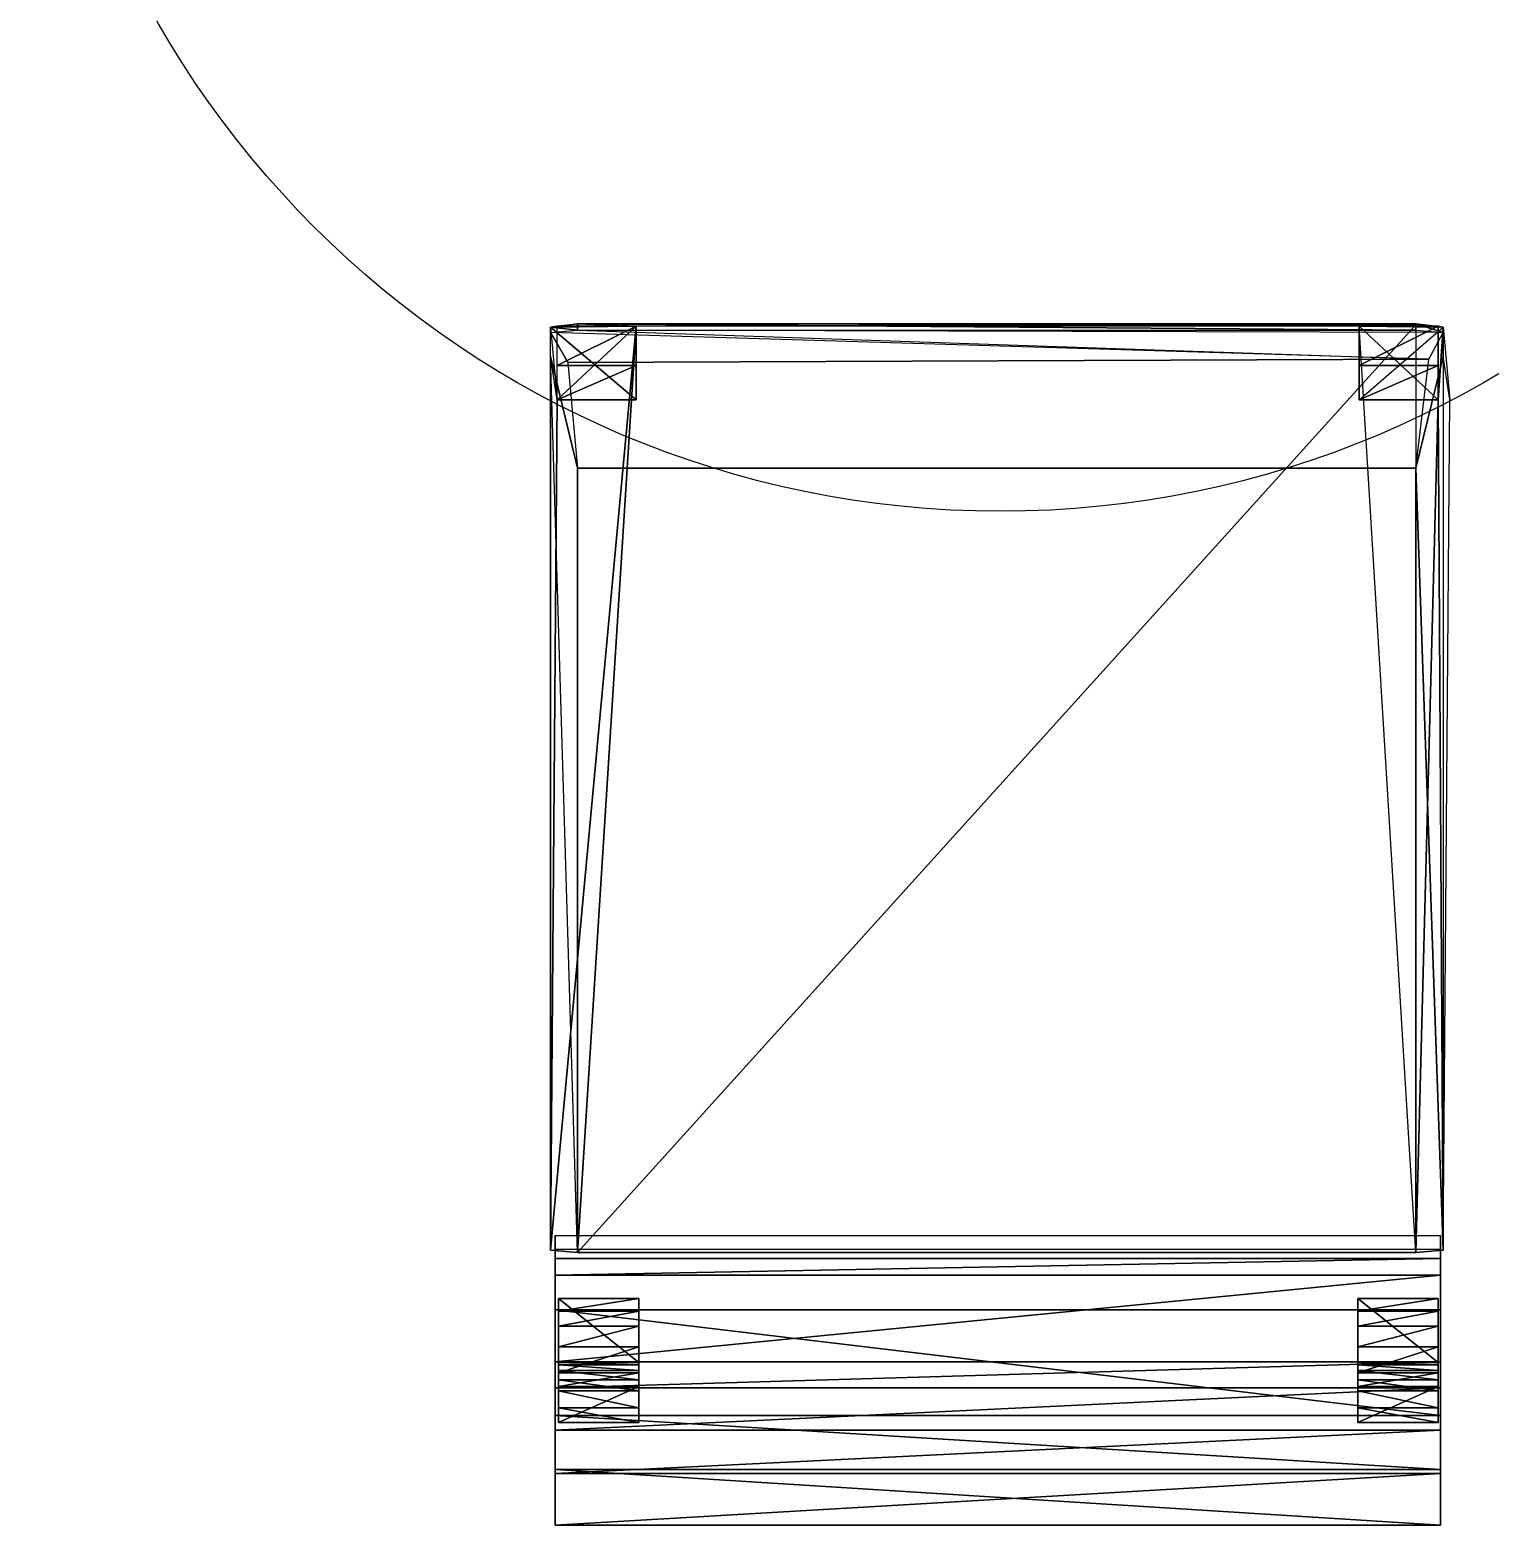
# Model space of a CAD drawing. Extents: x -0.05 to 1.99, y -0.84 to 1.21.
# Drawn here: x 0.469 to 1.222, y -0.837 to -0.067 of the extents above; entities that cross this region are included whole.
import ezdxf

# ---------------------------------------------------------------- set-up
doc = ezdxf.new("R2010")
doc.units = 0
doc.header["$LTSCALE"] = 10
doc.header["$MEASUREMENT"] = 0
for name, color, linetype in [('STUHL_HOLZ', 5, 'CONTINUOUS'), ('STUHL_STOFF', 7, 'CONTINUOUS'), ('TISCH', 9, 'CONTINUOUS')]:
    doc.layers.add(name, color=color, linetype=linetype)

msp = doc.modelspace()

# ---------------------------------------------------------------- linework, layer by layer
at = {"layer": 'STUHL_HOLZ', "color": 7}
for points in [[(1.1542, -0.23957, 0.00088), (1.1542, -0.25726, 0.36259), (1.1542, -0.21923, 0.36259), (1.1542, -0.21923, 0), (1.1542, -0.23957, 0)], [(1.19488, -0.23957, 0), (1.19488, -0.21923, 0), (1.19747, -0.2197, 0.36259), (1.19488, -0.25726, 0.36259), (1.19488, -0.23957, 0.00088)], [(0.78304, -0.75314, 0.36367), (0.78304, -0.75435, 0.33036), (0.78304, -0.75723, 0.25526), (0.78304, -0.76205, 0.18593), (0.78304, -0.76783, 0.1166), (0.78304, -0.77649, 0.04921), (0.78304, -0.78401, 0.00041), (0.78304, -0.76554, 0.0003), (0.78304, -0.75851, 0.03063), (0.78304, -0.74502, 0.10097), (0.78304, -0.73442, 0.17614), (0.78304, -0.72671, 0.26093), (0.78304, -0.72019, 0.36364)]]:
    msp.add_polyline3d(points, close=True, dxfattribs=at)
for points in [[(0.74106, -0.21923), (0.73758, -0.2197, 0.36259), (0.78174, -0.21923, 0.36259)], [(0.73758, -0.2197, 0.36259), (0.74106, -0.25726, 0.36259), (0.74106, -0.23957, 0.00088), (0.74106, -0.21923)], [(0.73758, -0.69529, 0.36316), (0.78174, -0.21923, 0.36259), (0.75156, -0.69652, 0.36193)], [(0.73758, -0.69529, 0.36316), (0.74106, -0.25726, 0.36259), (0.78174, -0.21923, 0.36259)], [(0.74106, -0.21923), (0.78174, -0.21923, 0.36259), (0.78174, -0.21923)], [(0.74106, -0.23957), (0.78174, -0.21923), (0.78174, -0.23957)], [(0.74106, -0.23957), (0.74106, -0.21923), (0.78174, -0.21923)], [(0.75156, -0.69652, 0.36193), (1.1835, -0.21847, 0.36193), (1.1835, -0.69652, 0.36193)], [(0.75156, -0.69652, 0.36193), (0.78174, -0.21923, 0.36259), (1.1835, -0.21847, 0.36193)], [(0.78174, -0.21923, 0.36259), (0.78174, -0.25726, 0.36259), (0.78174, -0.23957, 0.00088), (0.78174, -0.21923)], [(1.1542, -0.21923), (1.1542, -0.23957), (1.1542, -0.25726, 0.36259), (1.19747, -0.2197, 0.36259)], [(1.1542, -0.21923), (1.1542, -0.21923, 0.36259), (1.19747, -0.2197, 0.36259)], [(1.1542, -0.21923), (1.19747, -0.2197, 0.36259), (1.19488, -0.21923)], [(1.1542, -0.23957), (1.19488, -0.21923), (1.19488, -0.23957)], [(1.1542, -0.23957), (1.1542, -0.21923), (1.19488, -0.21923)], [(1.1835, -0.69652, 0.36193), (1.1542, -0.21923, 0.36259), (1.19488, -0.25726, 0.36259)], [(1.1542, -0.21923, 0.36259), (1.1542, -0.25726, 0.36259), (1.19488, -0.25726, 0.36259)], [(1.19747, -0.2197, 0.36259), (1.19488, -0.25726, 0.36259), (1.19488, -0.23957), (1.19488, -0.21923)], [(0.74106, -0.25726, 0.36259), (0.78174, -0.23957, 0.00088), (0.78174, -0.25726, 0.36259)], [(0.74106, -0.25726, 0.36259), (0.74106, -0.23957, 0.00088), (0.78174, -0.23957, 0.00088)], [(0.74106, -0.23957, 0.00088), (0.78174, -0.23957), (0.78174, -0.23957, 0.00088)], [(0.74106, -0.23957, 0.00088), (0.74106, -0.23957), (0.78174, -0.23957)], [(1.1542, -0.25726, 0.36259), (1.19488, -0.23957, 0.00088), (1.19488, -0.25726, 0.36259)], [(1.1542, -0.25726, 0.36259), (1.1542, -0.23957, 0.00088), (1.19488, -0.23957, 0.00088)], [(1.1542, -0.23957, 0.00088), (1.19488, -0.23957), (1.19488, -0.23957, 0.00088)], [(1.1542, -0.23957, 0.00088), (1.1542, -0.23957), (1.19488, -0.23957)], [(1.1835, -0.69652, 0.36193), (1.19488, -0.25726, 0.36259), (1.19747, -0.69529, 0.36316)], [(0.7401, -0.75278, 0.36084), (1.1961, -0.70814, 0.36199), (1.1961, -0.75278, 0.36084)], [(0.7401, -0.75278, 0.36084), (0.7401, -0.70814, 0.36199), (1.1961, -0.70814, 0.36199)], [(0.74166, -0.72671, 0.26093), (0.78304, -0.72019, 0.36364), (0.78304, -0.72671, 0.26093)], [(0.74166, -0.72671, 0.26093), (0.74166, -0.72019, 0.36364), (0.78304, -0.72019, 0.36364)], [(0.74166, -0.72671, 0.26093), (0.74166, -0.75723, 0.25526), (0.74166, -0.75314, 0.36367), (0.74166, -0.72019, 0.36364)], [(0.74166, -0.72019, 0.36364), (0.78304, -0.75314, 0.36367), (0.78304, -0.72019, 0.36364)], [(0.74166, -0.72019, 0.36364), (0.74166, -0.75314, 0.36367), (0.78304, -0.75314, 0.36367)], [(1.1536, -0.72671, 0.26093), (1.19498, -0.72019, 0.36364), (1.19498, -0.72671, 0.26093)], [(1.1536, -0.72671, 0.26093), (1.1536, -0.72019, 0.36364), (1.19498, -0.72019, 0.36364)], [(1.1536, -0.72671, 0.26093), (1.1536, -0.75723, 0.25526), (1.1536, -0.75314, 0.36367), (1.1536, -0.72019, 0.36364)], [(1.1536, -0.72019, 0.36364), (1.19498, -0.75314, 0.36367), (1.19498, -0.72019, 0.36364)], [(1.1536, -0.72019, 0.36364), (1.1536, -0.75314, 0.36367), (1.19498, -0.75314, 0.36367)], [(1.19498, -0.75314, 0.36367), (1.19498, -0.72019, 0.36364), (1.19498, -0.72671, 0.26093), (1.19498, -0.75723, 0.25526)], [(0.74166, -0.73442, 0.17614), (0.78304, -0.72671, 0.26093), (0.78304, -0.73442, 0.17614)], [(0.74166, -0.73442, 0.17614), (0.74166, -0.72671, 0.26093), (0.78304, -0.72671, 0.26093)], [(0.74166, -0.76205, 0.18593), (0.74166, -0.73442, 0.17614), (0.74166, -0.72671, 0.26093), (0.74166, -0.75723, 0.25526)], [(0.78304, -0.76205, 0.18593), (0.78304, -0.73442, 0.17614), (0.78304, -0.72671, 0.26093), (0.78304, -0.75723, 0.25526)], [(0.78304, -0.72671, 0.26093), (0.78304, -0.75723, 0.25526), (0.78304, -0.75314, 0.36367), (0.78304, -0.75723, 0.25526)], [(1.1536, -0.73442, 0.17614), (1.19498, -0.72671, 0.26093), (1.19498, -0.73442, 0.17614)], [(1.1536, -0.73442, 0.17614), (1.1536, -0.72671, 0.26093), (1.19498, -0.72671, 0.26093)], [(1.1536, -0.76205, 0.18593), (1.1536, -0.73442, 0.17614), (1.1536, -0.72671, 0.26093), (1.1536, -0.75723, 0.25526)], [(1.19498, -0.72671, 0.26093), (1.19498, -0.75723, 0.25526), (1.19498, -0.76205, 0.18593), (1.19498, -0.73442, 0.17614)], [(0.74166, -0.74502, 0.10097), (0.74166, -0.76783, 0.1166), (0.74166, -0.76205, 0.18593), (0.74166, -0.73442, 0.17614)], [(0.74166, -0.74502, 0.10097), (0.78304, -0.73442, 0.17614), (0.78304, -0.74502, 0.10097)], [(0.74166, -0.74502, 0.10097), (0.74166, -0.73442, 0.17614), (0.78304, -0.73442, 0.17614)], [(0.78304, -0.74502, 0.10097), (0.78304, -0.76783, 0.1166), (0.78304, -0.76205, 0.18593), (0.78304, -0.73442, 0.17614)], [(1.1536, -0.74502, 0.10097), (1.1536, -0.76783, 0.1166), (1.1536, -0.76205, 0.18593), (1.1536, -0.73442, 0.17614)], [(1.1536, -0.74502, 0.10097), (1.19498, -0.73442, 0.17614), (1.19498, -0.74502, 0.10097)], [(1.1536, -0.74502, 0.10097), (1.1536, -0.73442, 0.17614), (1.19498, -0.73442, 0.17614)], [(1.19498, -0.76205, 0.18593), (1.19498, -0.73442, 0.17614), (1.19498, -0.74502, 0.10097), (1.19498, -0.76783, 0.1166)], [(0.74166, -0.77649, 0.04921), (0.74166, -0.75851, 0.03063), (0.74166, -0.74502, 0.10097), (0.74166, -0.76783, 0.1166)], [(0.74166, -0.75851, 0.03063), (0.78304, -0.74502, 0.10097), (0.78304, -0.75851, 0.03063)], [(0.74166, -0.75851, 0.03063), (0.74166, -0.74502, 0.10097), (0.78304, -0.74502, 0.10097)], [(0.78304, -0.77649, 0.04921), (0.78304, -0.75851, 0.03063), (0.78304, -0.74502, 0.10097), (0.78304, -0.76783, 0.1166)], [(1.1536, -0.77649, 0.04921), (1.1536, -0.75851, 0.03063), (1.1536, -0.74502, 0.10097), (1.1536, -0.76783, 0.1166)], [(1.1536, -0.75851, 0.03063), (1.19498, -0.74502, 0.10097), (1.19498, -0.75851, 0.03063)], [(1.1536, -0.75851, 0.03063), (1.1536, -0.74502, 0.10097), (1.19498, -0.74502, 0.10097)], [(1.19498, -0.74502, 0.10097), (1.19498, -0.76783, 0.1166), (1.19498, -0.77649, 0.04921), (1.19498, -0.75851, 0.03063)], [(0.74166, -0.75314, 0.36367), (0.78304, -0.75435, 0.33036), (0.78304, -0.75314, 0.36367)], [(0.74166, -0.75314, 0.36367), (0.74166, -0.75435, 0.33036), (0.78304, -0.75435, 0.33036)], [(0.74166, -0.75435, 0.33036), (0.78304, -0.75723, 0.25526), (0.78304, -0.75435, 0.33036)], [(0.74166, -0.75435, 0.33036), (0.74166, -0.75723, 0.25526), (0.78304, -0.75723, 0.25526)], [(1.1536, -0.75314, 0.36367), (1.19498, -0.75435, 0.33036), (1.19498, -0.75314, 0.36367)], [(1.1536, -0.75314, 0.36367), (1.1536, -0.75435, 0.33036), (1.19498, -0.75435, 0.33036)], [(1.1536, -0.75435, 0.33036), (1.19498, -0.75723, 0.25526), (1.19498, -0.75435, 0.33036)], [(1.1536, -0.75435, 0.33036), (1.1536, -0.75723, 0.25526), (1.19498, -0.75723, 0.25526)], [(0.74166, -0.75723, 0.25526), (0.78304, -0.76205, 0.18593), (0.78304, -0.75723, 0.25526)], [(0.74166, -0.75723, 0.25526), (0.74166, -0.76205, 0.18593), (0.78304, -0.76205, 0.18593)], [(0.74166, -0.76554, 0.0003), (0.78304, -0.75851, 0.03063), (0.78304, -0.76554, 0.0003)], [(0.74166, -0.76554, 0.0003), (0.74166, -0.75851, 0.03063), (0.78304, -0.75851, 0.03063)], [(0.74166, -0.76554, 0.0003), (0.74166, -0.78401, 0.00041), (0.74166, -0.77649, 0.04921), (0.74166, -0.75851, 0.03063)], [(0.74166, -0.76205, 0.18593), (0.78304, -0.76783, 0.1166), (0.78304, -0.76205, 0.18593)], [(0.74166, -0.76205, 0.18593), (0.74166, -0.76783, 0.1166), (0.78304, -0.76783, 0.1166)], [(0.78304, -0.76554, 0.0003), (0.78304, -0.78401, 0.00041), (0.78304, -0.77649, 0.04921), (0.78304, -0.75851, 0.03063)], [(1.1536, -0.75723, 0.25526), (1.19498, -0.76205, 0.18593), (1.19498, -0.75723, 0.25526)], [(1.1536, -0.75723, 0.25526), (1.1536, -0.76205, 0.18593), (1.19498, -0.76205, 0.18593)], [(1.1536, -0.76554, 0.0003), (1.19498, -0.75851, 0.03063), (1.19498, -0.76554, 0.0003)], [(1.1536, -0.76554, 0.0003), (1.1536, -0.75851, 0.03063), (1.19498, -0.75851, 0.03063)], [(1.1536, -0.76554, 0.0003), (1.1536, -0.78401, 0.00041), (1.1536, -0.77649, 0.04921), (1.1536, -0.75851, 0.03063)], [(1.1536, -0.76205, 0.18593), (1.19498, -0.76783, 0.1166), (1.19498, -0.76205, 0.18593)], [(1.1536, -0.76205, 0.18593), (1.1536, -0.76783, 0.1166), (1.19498, -0.76783, 0.1166)], [(1.19498, -0.77649, 0.04921), (1.19498, -0.75851, 0.03063), (1.19498, -0.76554, 0.0003), (1.19498, -0.78401, 0.00041)], [(0.74166, -0.78401, 0.00041), (0.78304, -0.76554, 0.0003), (0.78304, -0.78401, 0.00041)], [(0.74166, -0.78401, 0.00041), (0.74166, -0.76554, 0.0003), (0.78304, -0.76554, 0.0003)], [(0.74166, -0.76783, 0.1166), (0.78304, -0.77649, 0.04921), (0.78304, -0.76783, 0.1166)], [(0.74166, -0.76783, 0.1166), (0.74166, -0.77649, 0.04921), (0.78304, -0.77649, 0.04921)], [(1.1536, -0.78401, 0.00041), (1.19498, -0.76554, 0.0003), (1.19498, -0.78401, 0.00041)], [(1.1536, -0.78401, 0.00041), (1.1536, -0.76554, 0.0003), (1.19498, -0.76554, 0.0003)], [(1.1536, -0.76783, 0.1166), (1.19498, -0.77649, 0.04921), (1.19498, -0.76783, 0.1166)], [(1.1536, -0.76783, 0.1166), (1.1536, -0.77649, 0.04921), (1.19498, -0.77649, 0.04921)], [(0.74166, -0.77649, 0.04921), (0.78304, -0.78401, 0.00041), (0.78304, -0.77649, 0.04921)], [(0.74166, -0.77649, 0.04921), (0.74166, -0.78401, 0.00041), (0.78304, -0.78401, 0.00041)], [(1.1536, -0.77649, 0.04921), (1.19498, -0.78401, 0.00041), (1.19498, -0.77649, 0.04921)], [(1.1536, -0.77649, 0.04921), (1.1536, -0.78401, 0.00041), (1.19498, -0.78401, 0.00041)]]:
    msp.add_3dface(points, dxfattribs=at)
at = {"layer": 'STUHL_STOFF', "color": 7}
for p, q in [((1.1835, -0.29245, 0.5), (0.75156, -0.29245, 0.5)), ((1.1961, -0.69956, 0.51425), (1.1961, -0.68776, 0.5829)), ((0.7401, -0.72597, 0.78297), (0.7401, -0.6949, 0.68673)), ((0.7401, -0.69956, 0.51425), (0.7401, -0.70814, 0.36199)), ((1.1961, -0.6949, 0.68673), (1.1961, -0.72597, 0.78297)), ((1.1961, -0.70814, 0.36199), (1.1961, -0.69956, 0.51425)), ((0.7401, -0.70814, 0.36199), (0.7401, -0.75278, 0.36084)), ((1.1961, -0.75278, 0.36084), (1.1961, -0.70814, 0.36199)), ((0.7401, -0.78054, 0.88976), (0.7401, -0.72597, 0.78297)), ((1.1961, -0.72597, 0.78297), (1.1961, -0.78054, 0.88976)), ((0.7401, -0.75278, 0.36084), (0.7401, -0.75278, 0.52799)), ((0.7401, -0.75278, 0.52799), (0.7401, -0.76627, 0.68369)), ((1.1961, -0.75278, 0.52799), (1.1961, -0.75278, 0.36084)), ((1.1961, -0.76627, 0.68369), (1.1961, -0.75278, 0.52799)), ((0.7401, -0.76627, 0.68369), (0.7401, -0.78812, 0.80275)), ((1.1961, -0.78812, 0.80275), (1.1961, -0.76627, 0.68369)), ((0.7401, -0.80832, 0.94128), (0.7401, -0.78054, 0.88976)), ((1.1961, -0.78054, 0.88976), (1.1961, -0.80832, 0.94128)), ((0.7401, -0.78812, 0.80275), (0.7401, -0.8103, 0.88175)), ((1.1961, -0.8103, 0.88175), (1.1961, -0.78812, 0.80275)), ((0.7401, -0.83694, 0.94128), (0.7401, -0.80832, 0.94128)), ((1.1961, -0.80832, 0.94128), (1.1961, -0.83694, 0.94128)), ((0.7401, -0.8103, 0.88175), (0.7401, -0.83694, 0.94128)), ((1.1961, -0.83694, 0.94128), (1.1961, -0.8103, 0.88175))]:
    msp.add_line(p, q, dxfattribs=at)
for points in [[(0.73758, -0.69529, 0.36316), (0.73758, -0.69529, 0.47075), (0.73758, -0.23485, 0.47), (0.73758, -0.22256, 0.46503), (0.73758, -0.2197, 0.36259), (0.74106, -0.25726, 0.36259)], [(1.19488, -0.25726, 0.36259), (1.19747, -0.2197, 0.36259), (1.19747, -0.22256, 0.46503), (1.19747, -0.23485, 0.47), (1.19747, -0.69529, 0.47075), (1.19747, -0.69529, 0.36316)]]:
    msp.add_polyline3d(points, close=True, dxfattribs=at)
for points in [[(0.73758, -0.2197, 0.36259), (0.75156, -0.22121, 0.46613), (0.75156, -0.21797, 0.44996)], [(0.73758, -0.2197, 0.36259), (0.75156, -0.21797, 0.44996), (0.78174, -0.21923, 0.36259)], [(0.73758, -0.2197, 0.36259), (0.78174, -0.25726, 0.36259), (0.78174, -0.21923, 0.36259)], [(0.73758, -0.22256, 0.46503), (0.73758, -0.2197, 0.36259), (0.74106, -0.25726, 0.36259), (0.73758, -0.23485, 0.47)], [(0.73758, -0.2197, 0.36259), (0.73758, -0.22256, 0.46503), (0.75156, -0.22121, 0.46613)], [(0.73758, -0.2197, 0.36259), (0.74106, -0.25726, 0.36259), (0.78174, -0.25726, 0.36259)], [(0.73758, -0.22256, 0.46503), (0.74651, -0.23802, 0.4917), (0.75156, -0.29245, 0.5), (0.73758, -0.23485, 0.47)], [(0.73758, -0.22256, 0.46503), (0.74651, -0.23802, 0.4917), (1.19005, -0.23628, 0.4917)], [(0.78174, -0.21923, 0.36259), (0.75156, -0.21797, 0.44996), (1.1835, -0.21797, 0.44996)], [(0.75156, -0.21797, 0.44996), (1.1835, -0.22121, 0.46613), (1.1835, -0.21797, 0.44996)], [(0.75156, -0.21797, 0.44996), (0.75156, -0.22121, 0.46613), (1.1835, -0.22121, 0.46613)], [(0.75156, -0.22121, 0.46613), (1.19005, -0.23628, 0.4917), (1.19747, -0.22256, 0.46503)], [(0.78174, -0.21923, 0.36259), (1.1835, -0.21797, 0.44996), (1.1542, -0.21923, 0.36259)], [(1.1542, -0.21923, 0.36259), (1.1835, -0.21797, 0.44996), (1.19747, -0.2197, 0.36259)], [(1.1542, -0.21923, 0.36259), (1.19488, -0.25726, 0.36259), (1.19747, -0.2197, 0.36259)], [(1.1542, -0.21923, 0.36259), (1.19747, -0.2197, 0.36259), (1.1542, -0.21923, 0.36259)], [(1.1835, -0.21797, 0.44996), (1.19747, -0.22256, 0.46503), (1.19747, -0.2197, 0.36259)], [(1.1835, -0.21797, 0.44996), (1.1835, -0.22121, 0.46613), (1.19747, -0.22256, 0.46503)], [(1.19005, -0.23628, 0.4917), (1.19747, -0.22256, 0.46503), (1.19747, -0.23485, 0.47), (1.1835, -0.29245, 0.5)], [(1.19747, -0.22256, 0.46503), (1.19747, -0.2197, 0.36259), (1.20095, -0.25726, 0.36259), (1.19747, -0.23485, 0.47)], [(0.74106, -0.25726, 0.36259), (0.73758, -0.23485, 0.47), (0.73758, -0.69529, 0.47075), (0.73758, -0.69529, 0.36316)], [(0.73758, -0.23485, 0.47), (0.75156, -0.29245, 0.5), (0.75156, -0.69652, 0.47197)], [(0.73758, -0.23485, 0.47), (0.73758, -0.69529, 0.47075), (0.75156, -0.69652, 0.47197)], [(1.19005, -0.23628, 0.4917), (0.74651, -0.23802, 0.4917), (0.75156, -0.29245, 0.5), (1.1835, -0.29245, 0.5)], [(1.1835, -0.29245, 0.5), (1.19747, -0.23485, 0.47), (1.19747, -0.69529, 0.47075)], [(1.20095, -0.25726, 0.36259), (1.19747, -0.23485, 0.47), (1.19747, -0.69529, 0.47075), (1.19747, -0.69529, 0.36316)], [(0.75156, -0.29245, 0.5), (1.1835, -0.29245, 0.5), (1.1835, -0.69652, 0.47197), (0.75156, -0.69652, 0.47197)], [(1.19747, -0.69529, 0.47075), (1.1835, -0.69652, 0.47197), (1.1835, -0.29245, 0.5)], [(0.7401, -0.68776, 0.5829), (1.1961, -0.68776, 0.5829), (1.1961, -0.6949, 0.68673), (0.7401, -0.6949, 0.68673)], [(0.7401, -0.6949, 0.68673), (0.7401, -0.76627, 0.68369), (0.7401, -0.68776, 0.5829)], [(1.1961, -0.69956, 0.51425), (0.7401, -0.69956, 0.51425), (0.7401, -0.68776, 0.5829), (1.1961, -0.68776, 0.5829)], [(1.1961, -0.76627, 0.68369), (1.1961, -0.6949, 0.68673), (1.1961, -0.68776, 0.5829)], [(0.73758, -0.69529, 0.47075), (0.73758, -0.69529, 0.36316), (0.75156, -0.69652, 0.36193)], [(0.73758, -0.69529, 0.47075), (0.75156, -0.69652, 0.36193), (0.75156, -0.69652, 0.47197)], [(1.1961, -0.6949, 0.68673), (0.7401, -0.6949, 0.68673), (0.7401, -0.72597, 0.78297), (1.1961, -0.72597, 0.78297)], [(0.7401, -0.70814, 0.36199), (1.1961, -0.69956, 0.51425), (1.1961, -0.70814, 0.36199)], [(0.7401, -0.70814, 0.36199), (0.7401, -0.69956, 0.51425), (1.1961, -0.69956, 0.51425)], [(0.75156, -0.69652, 0.47197), (1.1835, -0.69652, 0.36193), (1.1835, -0.69652, 0.47197)], [(0.75156, -0.69652, 0.47197), (0.75156, -0.69652, 0.36193), (1.1835, -0.69652, 0.36193)], [(1.1835, -0.69652, 0.47197), (1.19747, -0.69529, 0.36316), (1.19747, -0.69529, 0.47075)], [(1.1835, -0.69652, 0.47197), (1.1835, -0.69652, 0.36193), (1.19747, -0.69529, 0.36316)], [(0.7401, -0.72597, 0.78297), (1.1961, -0.78054, 0.88976), (1.1961, -0.72597, 0.78297)], [(0.7401, -0.72597, 0.78297), (0.7401, -0.78054, 0.88976), (1.1961, -0.78054, 0.88976)], [(0.7401, -0.75278, 0.52799), (0.7401, -0.75278, 0.36084), (1.1961, -0.75278, 0.36084)], [(0.7401, -0.75278, 0.52799), (1.1961, -0.75278, 0.36084), (1.1961, -0.75278, 0.52799)], [(0.7401, -0.76627, 0.68369), (1.1961, -0.75278, 0.52799), (1.1961, -0.76627, 0.68369)], [(0.7401, -0.76627, 0.68369), (0.7401, -0.75278, 0.52799), (1.1961, -0.75278, 0.52799)], [(0.7401, -0.78812, 0.80275), (0.7401, -0.76627, 0.68369), (1.1961, -0.76627, 0.68369)], [(0.7401, -0.78812, 0.80275), (1.1961, -0.76627, 0.68369), (1.1961, -0.78812, 0.80275)], [(0.7401, -0.78054, 0.88976), (1.1961, -0.80832, 0.94128), (1.1961, -0.78054, 0.88976)], [(0.7401, -0.78054, 0.88976), (0.7401, -0.80832, 0.94128), (1.1961, -0.80832, 0.94128)], [(0.7401, -0.8103, 0.88175), (1.1961, -0.78812, 0.80275), (1.1961, -0.8103, 0.88175)], [(0.7401, -0.8103, 0.88175), (0.7401, -0.78812, 0.80275), (1.1961, -0.78812, 0.80275)], [(0.7401, -0.80832, 0.94128), (1.1961, -0.83694, 0.94128), (1.1961, -0.80832, 0.94128)], [(0.7401, -0.80832, 0.94128), (0.7401, -0.83694, 0.94128), (1.1961, -0.83694, 0.94128)], [(0.7401, -0.83694, 0.94128), (1.1961, -0.8103, 0.88175), (1.1961, -0.83694, 0.94128)], [(0.7401, -0.83694, 0.94128), (0.7401, -0.8103, 0.88175), (1.1961, -0.8103, 0.88175)]]:
    msp.add_3dface(points, dxfattribs=at)
for points, invisible_edges in [([(0.7401, -0.76627, 0.68369), (0.7401, -0.68776, 0.5829), (0.7401, -0.69956, 0.51425), (0.7401, -0.75278, 0.52799)], 5), ([(1.1961, -0.76627, 0.68369), (1.1961, -0.68776, 0.5829), (1.1961, -0.69956, 0.51425), (1.1961, -0.75278, 0.52799)], 5), ([(0.7401, -0.72597, 0.78297), (0.7401, -0.78812, 0.80275), (0.7401, -0.76627, 0.68369), (0.7401, -0.6949, 0.68673)], 5), ([(0.7401, -0.69956, 0.51425), (0.7401, -0.75278, 0.52799), (0.7401, -0.75278, 0.36084), (0.7401, -0.70814, 0.36199)], 1), ([(1.1961, -0.72597, 0.78297), (1.1961, -0.78812, 0.80275), (1.1961, -0.76627, 0.68369), (1.1961, -0.6949, 0.68673)], 5), ([(1.1961, -0.69956, 0.51425), (1.1961, -0.75278, 0.52799), (1.1961, -0.75278, 0.36084), (1.1961, -0.70814, 0.36199)], 1), ([(0.7401, -0.8103, 0.88175), (0.7401, -0.78054, 0.88976), (0.7401, -0.72597, 0.78297), (0.7401, -0.78812, 0.80275)], 5), ([(1.1961, -0.8103, 0.88175), (1.1961, -0.78054, 0.88976), (1.1961, -0.72597, 0.78297), (1.1961, -0.78812, 0.80275)], 5), ([(0.7401, -0.80832, 0.94128), (0.7401, -0.83694, 0.94128), (0.7401, -0.8103, 0.88175), (0.7401, -0.78054, 0.88976)], 4), ([(1.1961, -0.80832, 0.94128), (1.1961, -0.83694, 0.94128), (1.1961, -0.8103, 0.88175), (1.1961, -0.78054, 0.88976)], 4)]:
    msp.add_3dface(points, dxfattribs=dict(at, invisible_edges=invisible_edges))
at = {"layer": 'TISCH', "color": 7}
for centre in [(0.96941, 0.1854, 0.65), (0.96941, 0.1854, 0.65), (0.96941, 0.1854, 0.69)]:
    msp.add_circle(centre, 0.5, dxfattribs=at)

doc.saveas('drawing.dxf')
